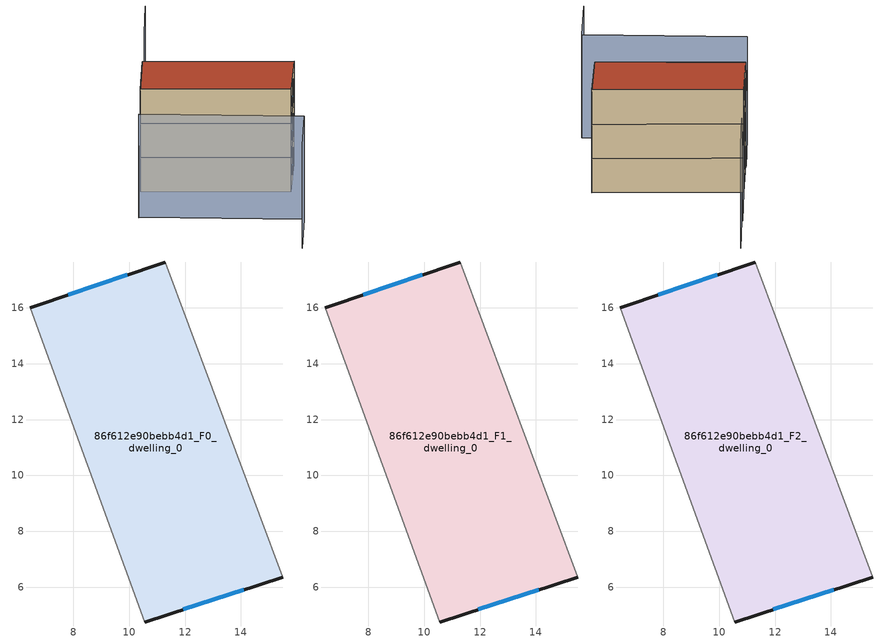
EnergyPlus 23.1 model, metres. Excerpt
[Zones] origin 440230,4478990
86f612e90bebb4d1_F0_dwelling_0
 floor ground (EU_floor_Construction): 11.29,17.64 15.49,6.35 10.55,4.75 6.46,16.01 z0
 wall outside (EU_wall_Construction): 10.55,4.75 15.49,6.35 / 11.29,17.64 6.46,16.01 z0:3
 wall adiabatic (EU_wall_Construction): 15.49,6.35 11.29,17.64 / 6.46,16.01 10.55,4.75 z0:3
 window (EU_Window_Construction): 11.94,5.2 14.11,5.9 / 9.94,17.18 7.82,16.47 z0.84:2.16
86f612e90bebb4d1_F1_dwelling_0
 floor to 86f612e90bebb4d1_F0_dwelling_0 (EU_floor_Construction): 11.29,17.64 15.49,6.35 10.55,4.75 6.46,16.01 z3
 wall outside (EU_wall_Construction): 10.55,4.75 15.49,6.35 / 11.29,17.64 6.46,16.01 z3:6
 wall adiabatic (EU_wall_Construction): 15.49,6.35 11.29,17.64 / 6.46,16.01 10.55,4.75 z3:6
 window (EU_Window_Construction): 11.94,5.2 14.11,5.9 / 9.94,17.18 7.82,16.47 z3.84:5.16
86f612e90bebb4d1_F2_dwelling_0
 floor to 86f612e90bebb4d1_F1_dwelling_0 (EU_floor_Construction): 11.29,17.64 15.49,6.35 10.55,4.75 6.46,16.01 z6
 wall outside (EU_wall_Construction): 10.55,4.75 15.49,6.35 / 11.29,17.64 6.46,16.01 z6:9
 wall adiabatic (EU_wall_Construction): 15.49,6.35 11.29,17.64 / 6.46,16.01 10.55,4.75 z6:9
 window (EU_Window_Construction): 11.94,5.2 14.11,5.9 / 9.94,17.18 7.82,16.47 z6.84:8.16
 roof outside (EU_roof_Construction): 15.49,6.35 11.29,17.64 6.46,16.01 10.55,4.75 z9
shading: 1.82,14.43 6.62,16.13 / 11.3,17.64 16.23,19.39 z0:6; 1.96,14.5 6.19,2.03 / 6.19,2.03 1.08,0.3 / 16.26,19.3 21.07,21.01 z0:9
[Building]
EU S2 Campaign: North Axis=0; Terrain=City; Solar Distribution=FullExterior
[Site:Location]
Madrid: Latitude=40.5; Longitude=-3.5; Time Zone=1; Elevation=609
[SizingPeriod:WeatherFileDays]
AnnualSizingPeriod: Begin Month=1; Begin Day of Month=1; End Month=12; End Day of Month=31; Day of Week for Start Day=Monday; Use Weather File Daylight Saving Period=No; Use Weather File Rain and Snow Indicators=No
[MATERIAL]
EU_InternalMass_Material: Roughness=MediumRough; Thickness=0.1; Conductivity=1; Density=1800; Specific Heat=900; Thermal Absorptance=0.9; Solar Absorptance=0.7; Visible Absorptance=0.7
[MATERIAL:NOMASS] Roughness=MediumRough; Thermal Absorptance=0.9; Solar Absorptance=0.7; Visible Absorptance=0.7
Name | Thermal Resistance
EU_wall_NoMass; EU_roof_NoMass | 2.16768
EU_floor_NoMass | 1.14339
[WINDOWMATERIAL:SIMPLEGLAZINGSYSTEM]
EU_Window_SimpleGlazing: UFactor=3.23888; Solar Heat Gain Coefficient=0.85; Visible Transmittance=0.85
[CONSTRUCTION]
EU_wall_Construction: EU_wall_NoMass
EU_roof_Construction: EU_roof_NoMass
EU_floor_Construction: EU_floor_NoMass
EU_Window_Construction: EU_Window_SimpleGlazing
EU_InternalMass_Construction: EU_InternalMass_Material
[ZONE] Type=1; Multiplier=1; Ceiling Height=autocalculate; Volume=185.62; Floor Area=autocalculate; Part of Total Floor Area=Yes
86f612e90bebb4d1_F0_dwelling_0; 86f612e90bebb4d1_F1_dwelling_0; 86f612e90bebb4d1_F2_dwelling_0
[INTERNALMASS] Construction=EU_InternalMass_Construction; Surface Area=61.8733
Name | Zone or ZoneList
86f612e90bebb4d1_F0_dwelling_0_EU_InternalMass | 86f612e90bebb4d1_F0_dwelling_0
86f612e90bebb4d1_F1_dwelling_0_EU_InternalMass | 86f612e90bebb4d1_F1_dwelling_0
86f612e90bebb4d1_F2_dwelling_0_EU_InternalMass | 86f612e90bebb4d1_F2_dwelling_0
[OTHEREQUIPMENT] Fuel Type=Electricity; Design Level Calculation Method=Watts/Area; Power per Zone Floor Area=1; Fraction Latent=0; Fraction Radiant=0; Fraction Lost=0; Carbon Dioxide Generation Rate=0; EndUse Subcategory=EU_Step8_InternalGains
Name | Zone or ZoneList or Space or SpaceList | Schedule
EU_Step8_InternalGain_86f612e90bebb4d1_F0_dwelling_0_f000 | 86f612e90bebb4d1_F0_dwelling_0 | EU_Step8_GainSchedule_86f612e90bebb4d1_F0_dwelling_0_f000
EU_Step8_InternalGain_86f612e90bebb4d1_F1_dwelling_0_f000 | 86f612e90bebb4d1_F1_dwelling_0 | EU_Step8_GainSchedule_86f612e90bebb4d1_F1_dwelling_0_f000
EU_Step8_InternalGain_86f612e90bebb4d1_F2_dwelling_0_f000 | 86f612e90bebb4d1_F2_dwelling_0 | EU_Step8_GainSchedule_86f612e90bebb4d1_F2_dwelling_0_f000
[ZONEVENTILATION:DESIGNFLOWRATE] Schedule=EU_AlwaysOn; Design Flow Rate Calculation Method=AirChanges/Hour; Air Changes per Hour=0.480546; Ventilation Type=Natural; Fan Pressure Rise=0; Fan Total Efficiency=1; Constant Term Coefficient=1; Temperature Term Coefficient=0; Velocity Term Coefficient=0; Velocity Squared Term Coefficient=0; Minimum Indoor Temperature=-100; Maximum Indoor Temperature=100; Delta Temperature=-100; Minimum Outdoor Temperature=-100; Maximum Outdoor Temperature=100; Maximum Wind Speed=40
Name | Zone or ZoneList or Space or SpaceList
EU_ConstantAir_86f612e90bebb4d1_F0_dwelling_0 | 86f612e90bebb4d1_F0_dwelling_0
EU_ConstantAir_86f612e90bebb4d1_F1_dwelling_0 | 86f612e90bebb4d1_F1_dwelling_0
EU_ConstantAir_86f612e90bebb4d1_F2_dwelling_0 | 86f612e90bebb4d1_F2_dwelling_0
[HVACTEMPLATE:THERMOSTAT] Constant Heating Setpoint=20; Constant Cooling Setpoint=50
EU_HeatOnly_86f612e90bebb4d1_F0_dwelling_0; EU_HeatOnly_86f612e90bebb4d1_F1_dwelling_0; EU_HeatOnly_86f612e90bebb4d1_F2_dwelling_0
[HVACTEMPLATE:ZONE:IDEALLOADSAIRSYSTEM] System Availability Schedule=EU_AlwaysOn; Maximum Heating Supply Air Temperature=50; Minimum Cooling Supply Air Temperature=13; Maximum Heating Supply Air Humidity Ratio=0.0156; Minimum Cooling Supply Air Humidity Ratio=0.0077; Heating Limit=NoLimit; Cooling Limit=NoLimit; Heating Availability Schedule=EU_AlwaysOn; Cooling Availability Schedule=EU_CoolingOff; Dehumidification Control Type=ConstantSensibleHeatRatio; Cooling Sensible Heat Ratio=0.7; Dehumidification Setpoint=60; Humidification Control Type=None; Humidification Setpoint=30; Outdoor Air Method=None; Outdoor Air Flow Rate per Person=0.00944; Outdoor Air Flow Rate per Zone Floor Area=0; Outdoor Air Flow Rate per Zone=0; Demand Controlled Ventilation Type=None; Outdoor Air Economizer Type=NoEconomizer; Heat Recovery Type=None; Sensible Heat Recovery Effectiveness=0.7; Latent Heat Recovery Effectiveness=0.65
Name | Template Thermostat
86f612e90bebb4d1_F0_dwelling_0 | EU_HeatOnly_86f612e90bebb4d1_F0_dwelling_0
86f612e90bebb4d1_F1_dwelling_0 | EU_HeatOnly_86f612e90bebb4d1_F1_dwelling_0
86f612e90bebb4d1_F2_dwelling_0 | EU_HeatOnly_86f612e90bebb4d1_F2_dwelling_0
[SIZING:ZONE] Zone Cooling Design Supply Air Temperature Input Method=SupplyAirTemperature; Zone Cooling Design Supply Air Temperature=13; Zone Heating Design Supply Air Temperature Input Method=SupplyAirTemperature; Zone Heating Design Supply Air Temperature=50; Zone Cooling Design Supply Air Humidity Ratio=0.008; Zone Heating Design Supply Air Humidity Ratio=0.008; Cooling Design Air Flow Method=DesignDay; Cooling Design Air Flow Rate=0; Cooling Minimum Air Flow per Zone Floor Area=0.000762; Cooling Minimum Air Flow=0; Cooling Minimum Air Flow Fraction=0.2; Heating Design Air Flow Method=DesignDay; Heating Design Air Flow Rate=0; Heating Maximum Air Flow per Zone Floor Area=0.002032; Heating Maximum Air Flow=0.141576; Heating Maximum Air Flow Fraction=0.3; Account for Dedicated Outdoor Air System=No; Dedicated Outdoor Air System Control Strategy=NeutralSupplyAir; Dedicated Outdoor Air Low Setpoint Temperature for Design=autosize; Dedicated Outdoor Air High Setpoint Temperature for Design=autosize; Zone Load Sizing Method=Sensible Load Only No Latent Load; Zone Latent Cooling Design Supply Air Humidity Ratio Input Method=HumidityRatioDifference; Zone Cooling Design Supply Air Humidity Ratio Difference=0.005; Zone Latent Heating Design Supply Air Humidity Ratio Input Method=HumidityRatioDifference; Zone Humidification Design Supply Air Humidity Ratio Difference=0.005
86f612e90bebb4d1_F0_dwelling_0; 86f612e90bebb4d1_F1_dwelling_0; 86f612e90bebb4d1_F2_dwelling_0
[SCHEDULE:CONSTANT]
Name | Hourly Value
EU_AlwaysOn | 1
EU_CoolingOff | 0
[SCHEDULE:FILE] Column Number=1; Rows to Skip at Top=0; Number of Hours of Data=8760; Column Separator=Comma; Interpolate to Timestep=No; Minutes per Item=60; Adjust Schedule for Daylight Savings=Yes
Name | File
EU_Step8_GainSchedule_86f612e90bebb4d1_F0_dwelling_0_f000 | ../../schedules/86f612e90bebb4d1/86f612e90bebb4d1_F0_dwelling_0_f000_gain.csv
EU_Step8_GainSchedule_86f612e90bebb4d1_F1_dwelling_0_f000 | ../../schedules/86f612e90bebb4d1/86f612e90bebb4d1_F1_dwelling_0_f000_gain.csv
EU_Step8_GainSchedule_86f612e90bebb4d1_F2_dwelling_0_f000 | ../../schedules/86f612e90bebb4d1/86f612e90bebb4d1_F2_dwelling_0_f000_gain.csv
